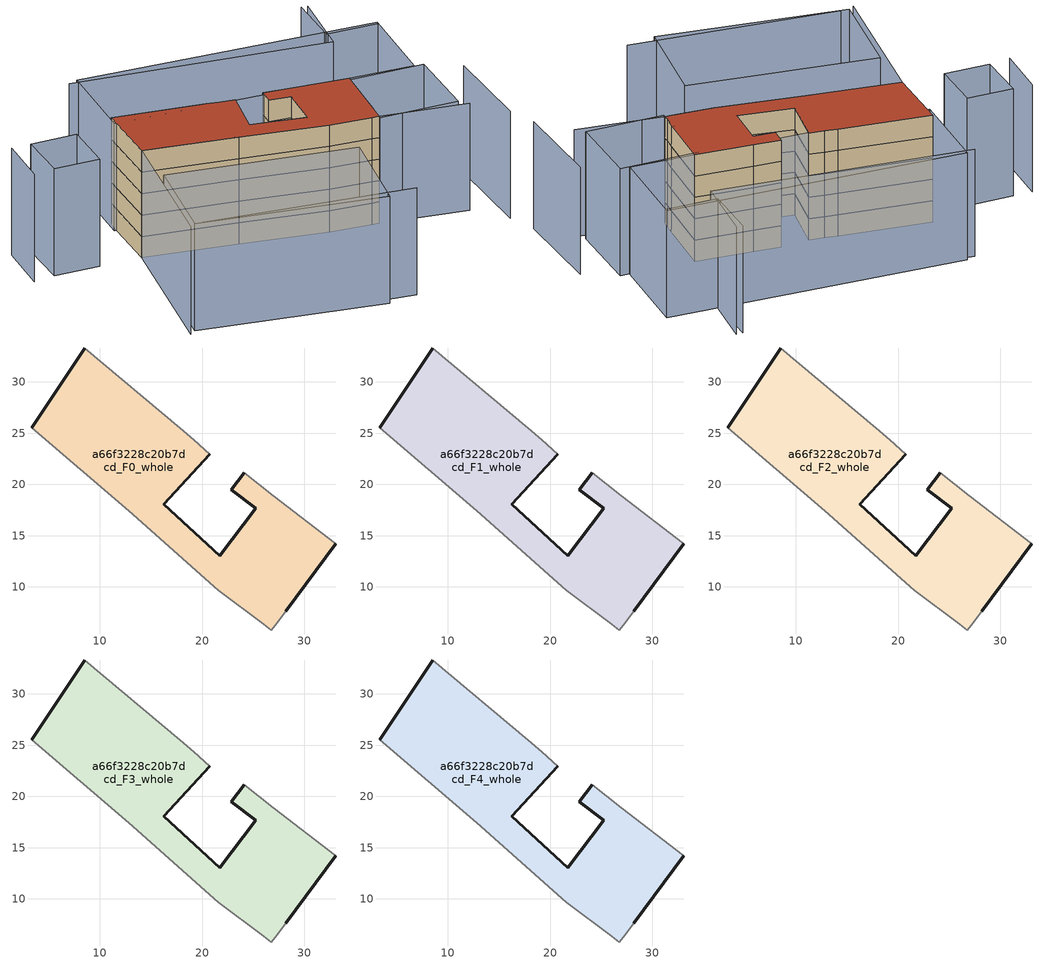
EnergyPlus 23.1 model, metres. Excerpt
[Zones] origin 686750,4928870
a66f3228c20b7dcd_F0_whole
 floor ground (EU_floor_Construction): 24.11,21.12 26.97,18.92 33.06,14.23 28.16,7.64 27.33,6.52 26.78,5.79 26.04,6.34 21.57,9.67 12.85,17.42 3.37,25.52 8.55,33.32 17.89,25.49 19.21,24.37 20.75,22.97 16.26,18.07 21.73,13.06 25.22,17.67 22.85,19.46 z0
 wall outside (EU_wall_Construction): 28.16,7.64 33.06,14.23 / 24.11,21.12 22.85,19.46 25.22,17.67 21.73,13.06 16.26,18.07 20.75,22.97 / 8.55,33.32 3.37,25.52 z0:3
 wall adiabatic (EU_wall_Construction): 33.06,14.23 26.97,18.92 24.11,21.12 / 20.75,22.97 19.21,24.37 17.89,25.49 8.55,33.32 / 3.37,25.52 12.85,17.42 21.57,9.67 26.04,6.34 26.78,5.79 27.33,6.52 28.16,7.64 z0:3
a66f3228c20b7dcd_F1_whole
 floor to a66f3228c20b7dcd_F0_whole (EU_floor_Construction): 24.11,21.12 26.97,18.92 33.06,14.23 28.16,7.64 27.33,6.52 26.78,5.79 26.04,6.34 21.57,9.67 12.85,17.42 3.37,25.52 8.55,33.32 17.89,25.49 19.21,24.37 20.75,22.97 16.26,18.07 21.73,13.06 25.22,17.67 22.85,19.46 z3
 wall outside (EU_wall_Construction): 28.16,7.64 33.06,14.23 / 24.11,21.12 22.85,19.46 25.22,17.67 21.73,13.06 16.26,18.07 20.75,22.97 / 8.55,33.32 3.37,25.52 z3:6
 wall adiabatic (EU_wall_Construction): 33.06,14.23 26.97,18.92 24.11,21.12 / 20.75,22.97 19.21,24.37 17.89,25.49 8.55,33.32 / 3.37,25.52 12.85,17.42 21.57,9.67 26.04,6.34 26.78,5.79 27.33,6.52 28.16,7.64 z3:6
a66f3228c20b7dcd_F2_whole
 floor to a66f3228c20b7dcd_F1_whole (EU_floor_Construction): 24.11,21.12 26.97,18.92 33.06,14.23 28.16,7.64 27.33,6.52 26.78,5.79 26.04,6.34 21.57,9.67 12.85,17.42 3.37,25.52 8.55,33.32 17.89,25.49 19.21,24.37 20.75,22.97 16.26,18.07 21.73,13.06 25.22,17.67 22.85,19.46 z6
 wall outside (EU_wall_Construction): 28.16,7.64 33.06,14.23 / 24.11,21.12 22.85,19.46 25.22,17.67 21.73,13.06 16.26,18.07 20.75,22.97 / 8.55,33.32 3.37,25.52 z6:9
 wall adiabatic (EU_wall_Construction): 33.06,14.23 26.97,18.92 24.11,21.12 / 20.75,22.97 19.21,24.37 17.89,25.49 8.55,33.32 / 3.37,25.52 12.85,17.42 21.57,9.67 26.04,6.34 26.78,5.79 27.33,6.52 28.16,7.64 z6:9
a66f3228c20b7dcd_F3_whole
 floor to a66f3228c20b7dcd_F2_whole (EU_floor_Construction): 24.11,21.12 26.97,18.92 33.06,14.23 28.16,7.64 27.33,6.52 26.78,5.79 26.04,6.34 21.57,9.67 12.85,17.42 3.37,25.52 8.55,33.32 17.89,25.49 19.21,24.37 20.75,22.97 16.26,18.07 21.73,13.06 25.22,17.67 22.85,19.46 z9
 wall outside (EU_wall_Construction): 28.16,7.64 33.06,14.23 / 24.11,21.12 22.85,19.46 25.22,17.67 21.73,13.06 16.26,18.07 20.75,22.97 / 8.55,33.32 3.37,25.52 z9:12
 wall adiabatic (EU_wall_Construction): 33.06,14.23 26.97,18.92 24.11,21.12 / 20.75,22.97 19.21,24.37 17.89,25.49 8.55,33.32 / 3.37,25.52 12.85,17.42 21.57,9.67 26.04,6.34 26.78,5.79 27.33,6.52 28.16,7.64 z9:12
a66f3228c20b7dcd_F4_whole
 floor to a66f3228c20b7dcd_F3_whole (EU_floor_Construction): 24.11,21.12 26.97,18.92 33.06,14.23 28.16,7.64 27.33,6.52 26.78,5.79 26.04,6.34 21.57,9.67 12.85,17.42 3.37,25.52 8.55,33.32 17.89,25.49 19.21,24.37 20.75,22.97 16.26,18.07 21.73,13.06 25.22,17.67 22.85,19.46 z12
 wall outside (EU_wall_Construction): 28.16,7.64 33.06,14.23 / 24.11,21.12 22.85,19.46 25.22,17.67 21.73,13.06 16.26,18.07 20.75,22.97 / 8.55,33.32 3.37,25.52 z12:15
 wall adiabatic (EU_wall_Construction): 33.06,14.23 26.97,18.92 24.11,21.12 / 20.75,22.97 19.21,24.37 17.89,25.49 8.55,33.32 / 3.37,25.52 12.85,17.42 21.57,9.67 26.04,6.34 26.78,5.79 27.33,6.52 28.16,7.64 z12:15
 roof outside (EU_roof_Construction): 28.16,7.64 33.06,14.23 26.97,18.92 24.11,21.12 22.85,19.46 25.22,17.67 21.73,13.06 16.26,18.07 20.75,22.97 19.21,24.37 17.89,25.49 8.55,33.32 3.37,25.52 12.85,17.42 21.57,9.67 26.04,6.34 26.78,5.79 27.33,6.52 z15
shading: 36.62,-7.1 43.42,4.1 / -8.06,9.13 13.67,-8.2 / -9.94,9.72 3.37,25.52 / 3.37,25.52 35.74,-1.77 / -4.7,39.37 -8.95,33.34 / 46.87,18.95 41.13,22.79 / 41.13,22.79 45.41,29.2 / 46.1,28.67 40.02,21.05 / 40.02,21.05 13.2,42.46 / 35.39,-0.29 26.59,5.49 / 26.59,5.49 32.36,14.28 / 32.36,14.28 41.16,8.49 / 41.16,8.49 35.39,-0.29 / -0.41,19.83 18.68,3.46 / 18.68,3.46 10.07,-6.58 / 10.07,-6.58 -9.02,9.78 / -9.02,9.78 -0.41,19.83 / 14.45,42.21 47.2,19.24 / 47.2,19.24 40.18,9.23 / 40.18,9.23 7.43,32.2 / 7.43,32.2 14.45,42.21 / 2.61,34.58 -1.22,28.69 / -1.22,28.69 -6.42,32.08 / -6.42,32.08 -2.59,37.96 / -2.59,37.96 2.61,34.58 z0:15
[Building]
EU S2 Campaign: North Axis=0; Terrain=City; Solar Distribution=FullExterior
[Site:Location]
Bologna: Latitude=44.5; Longitude=11.25; Time Zone=1; Elevation=37
[SizingPeriod:WeatherFileDays]
AnnualSizingPeriod: Begin Month=1; Begin Day of Month=1; End Month=12; End Day of Month=31; Day of Week for Start Day=Monday; Use Weather File Daylight Saving Period=No; Use Weather File Rain and Snow Indicators=No
[MATERIAL]
EU_InternalMass_Material: Roughness=MediumRough; Thickness=0.1; Conductivity=1; Density=1800; Specific Heat=900; Thermal Absorptance=0.9; Solar Absorptance=0.7; Visible Absorptance=0.7
[MATERIAL:NOMASS] Roughness=MediumRough; Thermal Absorptance=0.9; Solar Absorptance=0.7; Visible Absorptance=0.7
Name | Thermal Resistance
EU_wall_NoMass | 0.905828
EU_roof_NoMass | 0.37593
EU_floor_NoMass | 0.67114
[CONSTRUCTION]
EU_wall_Construction: EU_wall_NoMass
EU_roof_Construction: EU_roof_NoMass
EU_floor_Construction: EU_floor_NoMass
EU_InternalMass_Construction: EU_InternalMass_Material
[ZONE] Type=1; Multiplier=1; Ceiling Height=autocalculate; Floor Area=autocalculate; Part of Total Floor Area=Yes
Name | Volume
a66f3228c20b7dcd_F0_whole | 774.032
a66f3228c20b7dcd_F1_whole; a66f3228c20b7dcd_F2_whole; a66f3228c20b7dcd_F3_whole; a66f3228c20b7dcd_F4_whole | 774.031
[INTERNALMASS] Construction=EU_InternalMass_Construction; Surface Area=258.011
Name | Zone or ZoneList
a66f3228c20b7dcd_F0_whole_EU_InternalMass | a66f3228c20b7dcd_F0_whole
a66f3228c20b7dcd_F1_whole_EU_InternalMass | a66f3228c20b7dcd_F1_whole
a66f3228c20b7dcd_F2_whole_EU_InternalMass | a66f3228c20b7dcd_F2_whole
a66f3228c20b7dcd_F3_whole_EU_InternalMass | a66f3228c20b7dcd_F3_whole
a66f3228c20b7dcd_F4_whole_EU_InternalMass | a66f3228c20b7dcd_F4_whole
[OTHEREQUIPMENT] Fuel Type=Electricity; Design Level Calculation Method=Watts/Area; Power per Zone Floor Area=1; Fraction Latent=0; Fraction Radiant=0; Fraction Lost=0; Carbon Dioxide Generation Rate=0; EndUse Subcategory=EU_Step8_InternalGains
Name | Zone or ZoneList or Space or SpaceList | Schedule
EU_Step8_InternalGain_a66f3228c20b7dcd_F0_whole_f000 | a66f3228c20b7dcd_F0_whole | EU_Step8_GainSchedule_a66f3228c20b7dcd_F0_whole_f000
EU_Step8_InternalGain_a66f3228c20b7dcd_F1_whole_f000 | a66f3228c20b7dcd_F1_whole | EU_Step8_GainSchedule_a66f3228c20b7dcd_F1_whole_f000
EU_Step8_InternalGain_a66f3228c20b7dcd_F2_whole_f000 | a66f3228c20b7dcd_F2_whole | EU_Step8_GainSchedule_a66f3228c20b7dcd_F2_whole_f000
EU_Step8_InternalGain_a66f3228c20b7dcd_F3_whole_f000 | a66f3228c20b7dcd_F3_whole | EU_Step8_GainSchedule_a66f3228c20b7dcd_F3_whole_f000
EU_Step8_InternalGain_a66f3228c20b7dcd_F4_whole_f000 | a66f3228c20b7dcd_F4_whole | EU_Step8_GainSchedule_a66f3228c20b7dcd_F4_whole_f000
[ZONEVENTILATION:DESIGNFLOWRATE] Schedule=EU_AlwaysOn; Design Flow Rate Calculation Method=AirChanges/Hour; Air Changes per Hour=0.73129; Ventilation Type=Natural; Fan Pressure Rise=0; Fan Total Efficiency=1; Constant Term Coefficient=1; Temperature Term Coefficient=0; Velocity Term Coefficient=0; Velocity Squared Term Coefficient=0; Minimum Indoor Temperature=-100; Maximum Indoor Temperature=100; Delta Temperature=-100; Minimum Outdoor Temperature=-100; Maximum Outdoor Temperature=100; Maximum Wind Speed=40
Name | Zone or ZoneList or Space or SpaceList
EU_ConstantAir_a66f3228c20b7dcd_F0_whole | a66f3228c20b7dcd_F0_whole
EU_ConstantAir_a66f3228c20b7dcd_F1_whole | a66f3228c20b7dcd_F1_whole
EU_ConstantAir_a66f3228c20b7dcd_F2_whole | a66f3228c20b7dcd_F2_whole
EU_ConstantAir_a66f3228c20b7dcd_F3_whole | a66f3228c20b7dcd_F3_whole
EU_ConstantAir_a66f3228c20b7dcd_F4_whole | a66f3228c20b7dcd_F4_whole
[HVACTEMPLATE:THERMOSTAT] Constant Heating Setpoint=20; Constant Cooling Setpoint=50
EU_HeatOnly_a66f3228c20b7dcd_F0_whole; EU_HeatOnly_a66f3228c20b7dcd_F1_whole; EU_HeatOnly_a66f3228c20b7dcd_F2_whole; EU_HeatOnly_a66f3228c20b7dcd_F3_whole; EU_HeatOnly_a66f3228c20b7dcd_F4_whole
[HVACTEMPLATE:ZONE:IDEALLOADSAIRSYSTEM] System Availability Schedule=EU_AlwaysOn; Maximum Heating Supply Air Temperature=50; Minimum Cooling Supply Air Temperature=13; Maximum Heating Supply Air Humidity Ratio=0.0156; Minimum Cooling Supply Air Humidity Ratio=0.0077; Heating Limit=NoLimit; Cooling Limit=NoLimit; Heating Availability Schedule=EU_AlwaysOn; Cooling Availability Schedule=EU_CoolingOff; Dehumidification Control Type=ConstantSensibleHeatRatio; Cooling Sensible Heat Ratio=0.7; Dehumidification Setpoint=60; Humidification Control Type=None; Humidification Setpoint=30; Outdoor Air Method=None; Outdoor Air Flow Rate per Person=0.00944; Outdoor Air Flow Rate per Zone Floor Area=0; Outdoor Air Flow Rate per Zone=0; Demand Controlled Ventilation Type=None; Outdoor Air Economizer Type=NoEconomizer; Heat Recovery Type=None; Sensible Heat Recovery Effectiveness=0.7; Latent Heat Recovery Effectiveness=0.65
Name | Template Thermostat
a66f3228c20b7dcd_F0_whole | EU_HeatOnly_a66f3228c20b7dcd_F0_whole
a66f3228c20b7dcd_F1_whole | EU_HeatOnly_a66f3228c20b7dcd_F1_whole
a66f3228c20b7dcd_F2_whole | EU_HeatOnly_a66f3228c20b7dcd_F2_whole
a66f3228c20b7dcd_F3_whole | EU_HeatOnly_a66f3228c20b7dcd_F3_whole
a66f3228c20b7dcd_F4_whole | EU_HeatOnly_a66f3228c20b7dcd_F4_whole
[SIZING:ZONE] Zone Cooling Design Supply Air Temperature Input Method=SupplyAirTemperature; Zone Cooling Design Supply Air Temperature=13; Zone Heating Design Supply Air Temperature Input Method=SupplyAirTemperature; Zone Heating Design Supply Air Temperature=50; Zone Cooling Design Supply Air Humidity Ratio=0.008; Zone Heating Design Supply Air Humidity Ratio=0.008; Cooling Design Air Flow Method=DesignDay; Cooling Design Air Flow Rate=0; Cooling Minimum Air Flow per Zone Floor Area=0.000762; Cooling Minimum Air Flow=0; Cooling Minimum Air Flow Fraction=0.2; Heating Design Air Flow Method=DesignDay; Heating Design Air Flow Rate=0; Heating Maximum Air Flow per Zone Floor Area=0.002032; Heating Maximum Air Flow=0.141576; Heating Maximum Air Flow Fraction=0.3; Account for Dedicated Outdoor Air System=No; Dedicated Outdoor Air System Control Strategy=NeutralSupplyAir; Dedicated Outdoor Air Low Setpoint Temperature for Design=autosize; Dedicated Outdoor Air High Setpoint Temperature for Design=autosize; Zone Load Sizing Method=Sensible Load Only No Latent Load; Zone Latent Cooling Design Supply Air Humidity Ratio Input Method=HumidityRatioDifference; Zone Cooling Design Supply Air Humidity Ratio Difference=0.005; Zone Latent Heating Design Supply Air Humidity Ratio Input Method=HumidityRatioDifference; Zone Humidification Design Supply Air Humidity Ratio Difference=0.005
a66f3228c20b7dcd_F0_whole; a66f3228c20b7dcd_F1_whole; a66f3228c20b7dcd_F2_whole; a66f3228c20b7dcd_F3_whole; a66f3228c20b7dcd_F4_whole
[SCHEDULE:CONSTANT]
Name | Hourly Value
EU_AlwaysOn | 1
EU_CoolingOff | 0
[SCHEDULE:FILE] Column Number=1; Rows to Skip at Top=0; Number of Hours of Data=8760; Column Separator=Comma; Interpolate to Timestep=No; Minutes per Item=60; Adjust Schedule for Daylight Savings=Yes
Name | File
EU_Step8_GainSchedule_a66f3228c20b7dcd_F0_whole_f000 | ../../schedules/a66f3228c20b7dcd/a66f3228c20b7dcd_F0_whole_f000_gain.csv
EU_Step8_GainSchedule_a66f3228c20b7dcd_F1_whole_f000 | ../../schedules/a66f3228c20b7dcd/a66f3228c20b7dcd_F1_whole_f000_gain.csv
EU_Step8_GainSchedule_a66f3228c20b7dcd_F2_whole_f000 | ../../schedules/a66f3228c20b7dcd/a66f3228c20b7dcd_F2_whole_f000_gain.csv
EU_Step8_GainSchedule_a66f3228c20b7dcd_F3_whole_f000 | ../../schedules/a66f3228c20b7dcd/a66f3228c20b7dcd_F3_whole_f000_gain.csv
EU_Step8_GainSchedule_a66f3228c20b7dcd_F4_whole_f000 | ../../schedules/a66f3228c20b7dcd/a66f3228c20b7dcd_F4_whole_f000_gain.csv
